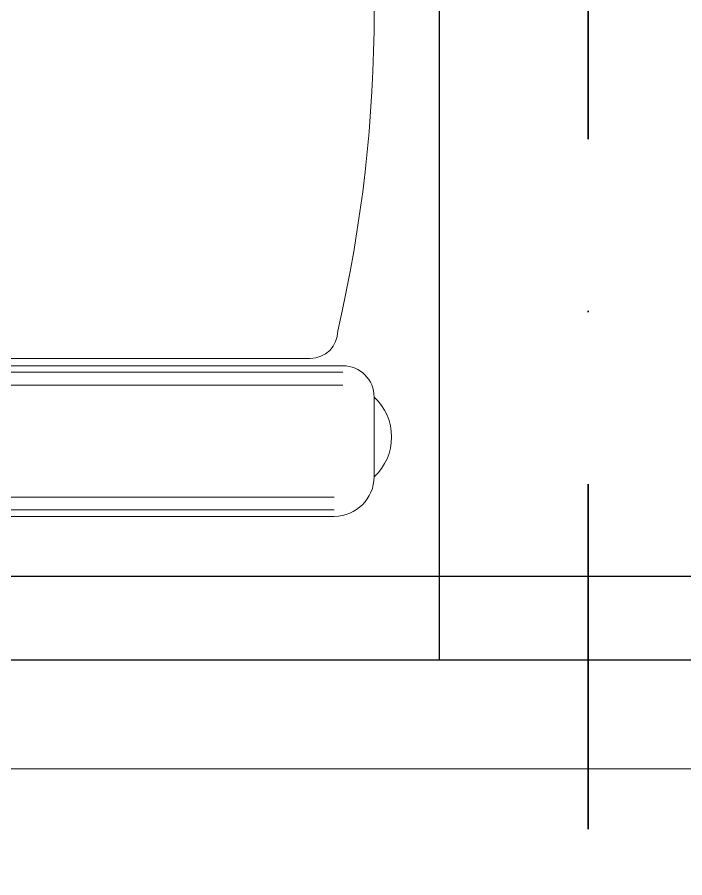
# Model space of a CAD drawing. Header units: inches. Extents: x -12418 to 183584, y -29325 to 19878.
# Drawn here: x 11012 to 11626, y -8678 to -7886 of the extents above; entities that cross this region are included whole.
import ezdxf

# ---------------------------------------------------------------- set-up
doc = ezdxf.new("R2010")
doc.units = ezdxf.units.IN
doc.header["$LTSCALE"] = 25
doc.header["$MEASUREMENT"] = 0
doc.linetypes.add('DASHDOT', pattern=[25.4, 12.7, -6.35, 0, -6.35])
doc.layers.add('00-Ground Floor$0$False Ceiling', color=251, linetype='Continuous')
for name, color, linetype, lineweight in [('00-Ground Floor$0$LOADING', 253, 'Continuous', 5), ('00-Ground Floor$0$Walls', 251, 'Continuous', 5), ('E-LITE-CLNG-CNDT', 6, 'DASHDOT', 35)]:
    doc.layers.add(name, color=color, linetype=linetype, lineweight=lineweight)

# ---------------------------------------------------------------- blocks, each defined once
blk = doc.blocks.new('00-Ground Floor$0$GF21008-P')
at = {"layer": '00-Ground Floor$0$LOADING'}
for p, q in [((0.67107, -0.77123), (0.67107, -0.21699)), ((0.67698, -0.77123), (0.67698, -0.21699)), ((0.6888, -0.77123), (0.6888, -0.21699)), ((0.79197, -0.76339), (0.79197, -0.21699)), ((0.80379, -0.76339), (0.80379, -0.21699)), ((0.8097, -0.76339), (0.8097, -0.21699)), ((0.66431, -0.74126), (0.66431, -0.23119)), ((0.69984, -0.8), (0.77309, -0.8))]:
    blk.add_line(p, q, dxfattribs=at)
for centre, radius, start, end in [((0.63897, -0.74126), 0.02534, 270, 0), ((0.3447, 0.51055), 1.31061, 257.02456, 282.97544), ((0.77309, -0.76339), 0.03661, 270, 0), ((0.69984, -0.77123), 0.02877, 180, 270), ((0.73653, -0.7662), 0.04989, 222.64618, 317.35382)]:
    blk.add_arc(centre, radius, start, end, dxfattribs=at)
blk = doc.blocks.new('00-Ground Floor$0$A$Ce9e1c4c3')
at = {"layer": '00-Ground Floor$0$False Ceiling', "color": 254, "linetype": 'Continuous'}
for p, q in [((-88600, -8477.43), (-88600, -4747.43)), ((-89502.07, -8400), (-85902.07, -8400))]:
    blk.add_line(p, q, dxfattribs=at)
at = {"layer": '00-Ground Floor$0$False Ceiling', "color": 254}
blk.add_line((-85902.07, -8477.43, 0), (-89502.07, -8477.43, 0), dxfattribs=at)
blk = doc.blocks.new('00-Ground Floor')
at = {"layer": '00-Ground Floor$0$Walls'}
for p, q in [((10497.93, -8477.43, 0), (14097.93, -8477.43, 0)), ((10497.93, -8577.43, 0), (14097.93, -8577.43, 0))]:
    blk.add_line(p, q, dxfattribs=at)
at = {"layer": '00-Ground Floor$0$False Ceiling', "color": 254}
blk.add_blockref('00-Ground Floor$0$A$Ce9e1c4c3', (100000, 0), dxfattribs=at)
at = {"layer": '00-Ground Floor$0$LOADING', "xscale": -1000, "yscale": 1000, "zscale": 1000, "rotation": 90.00000000000017}
blk.add_blockref('00-Ground Floor$0$GF21008-P', (10539.97, -7535.32), dxfattribs=at)

msp = doc.modelspace()

# ---------------------------------------------------------------- linework, layer by layer
at = {"layer": 'E-LITE-CLNG-CNDT', "color": 1}
msp.add_lwpolyline([(11100, -5700), (11461.65, -5700, -0.414214), (11536.65, -5775), (11536.65, -8991.3), (11397.93, -9297.43)], format="xyb", dxfattribs=at)

# ---------------------------------------------------------------- block references
msp.add_blockref('00-Ground Floor', (0, 0), dxfattribs=at)

doc.saveas('drawing.dxf')
